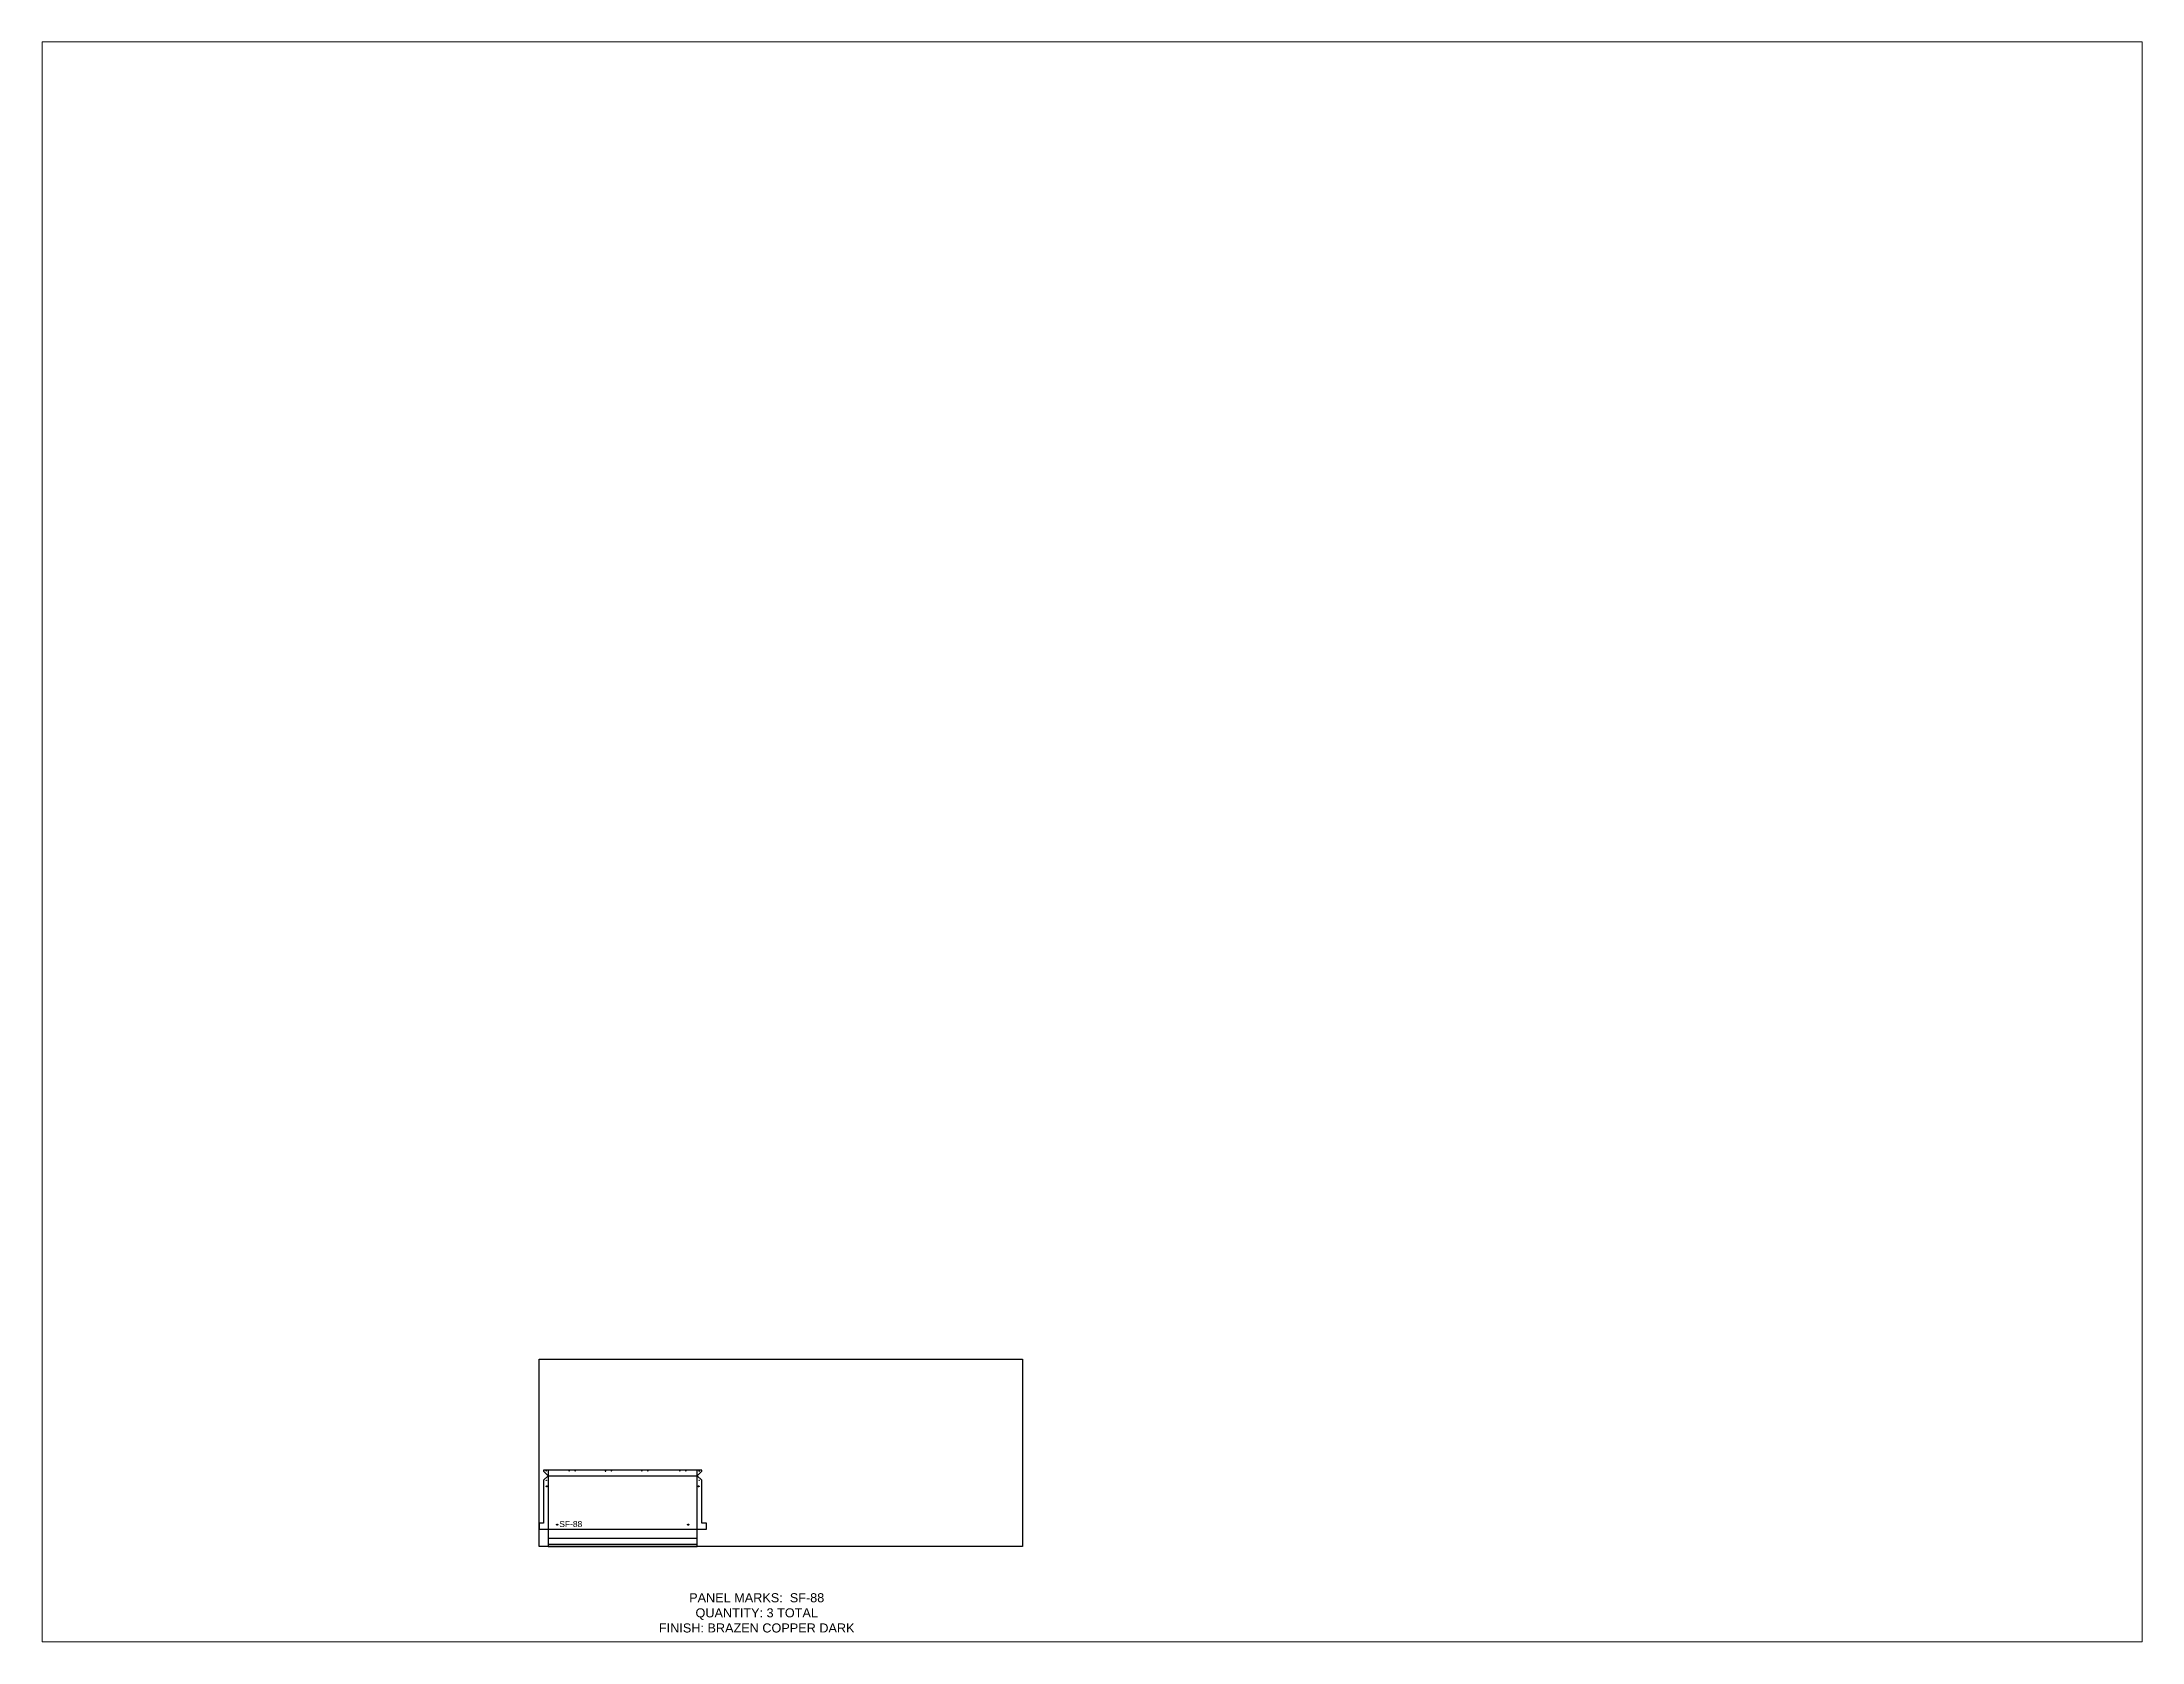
# Paper-space layout 'Layout1' of a CAD drawing. Header units: inches. Extents: x 1.05 to 9.45, y 0.8 to 7.2.
# The model-space entities are those that its viewports show. They can reach past a viewport. Long polylines and large blocks are cut down to what shows.
import ezdxf

# ---------------------------------------------------------------- set-up
doc = ezdxf.new("R2010")
doc.units = ezdxf.units.IN
doc.header["$MEASUREMENT"] = 0
doc.linetypes.add('HIDDEN', pattern=[0.375, 0.25, -0.125])
doc.linetypes.add('PHANTOM', pattern=[2.5, 1.25, -0.25, 0.25, -0.25, 0.25, -0.25])
for name, color, linetype in [('CUT', 7, 'Continuous'), ('DIMS', 1, 'Continuous'), ('HOLES', 6, 'Continuous'), ('ROUT', 1, 'HIDDEN'), ('SHEET', 5, 'PHANTOM'), ('TEXT', 2, 'PHANTOM'), ('WEEPS', 3, 'HIDDEN')]:
    doc.layers.add(name, color=color, linetype=linetype)
doc.styles.get("Standard").update_dxf_attribs({"font": 'arial.ttf'})

msp = doc.modelspace()

# ---------------------------------------------------------------- linework, layer by layer
at = {"layer": 'CUT', "ltscale": 0.25}
msp.add_lwpolyline([(3, 5.69), (3, 0), (52.37, 0), (52.37, 5.69), (55.38, 5.69), (55.38, 7.69), (53.88, 7.69), (53.88, 21.88), (52.37, 23.38), (53.88, 24.88), (53.88, 25.28), (1.5, 25.28), (1.5, 24.88), (3, 23.38), (1.5, 21.88), (1.5, 7.69), (0, 7.69), (0, 5.69)], close=True, dxfattribs=at)
at = {"layer": 'HOLES', "ltscale": 0.25}
for centre in [(2.38, 24.91), (2.38, 21.87), (10, 24.91), (12, 24.91), (22, 24.91), (24, 24.91), (34, 24.91), (36, 24.91), (46.57, 24.91), (48.57, 24.91), (53, 24.91), (53, 21.87)]:
    msp.add_circle(centre, 0.0625, dxfattribs=at)
at = {"layer": 'ROUT', "ltscale": 0.25}
for p, q in [((3, 23.38), (52.37, 23.38)), ((3, 2.69), (52.37, 2.69))]:
    msp.add_line(p, q, dxfattribs=at)
for points in [[(3, 25.28), (3, 0.69), (52.37, 0.69), (52.37, 25.28)], [(0, 7.69), (0, 5.69), (55.38, 5.69), (55.38, 7.69)]]:
    msp.add_lwpolyline(points, dxfattribs=at)
at = {"layer": 'SHEET'}
msp.add_lwpolyline([(0, 62), (160, 62), (160, 0), (0, 0)], close=True, dxfattribs=at)
at = {"layer": 'WEEPS', "ltscale": 0.25}
for centre in [(2.59, 19.88), (52.78, 19.88), (6, 7.19), (49.38, 7.19)]:
    msp.add_circle(centre, 0.188, dxfattribs=at)

# ---------------------------------------------------------------- texts
at = {"layer": 'DIMS', "ltscale": 0.25, "insert": (10.51, 6.37), "char_height": 2, "attachment_point": 8}
msp.add_mtext_dynamic_manual_height_columns('SF-88', width=3.0859, gutter_width=10, heights=[2.07], dxfattribs=at)
at = {"layer": 'TEXT', "insert": (72.05, -22.01), "char_height": 3, "attachment_point": 5}
msp.add_mtext_dynamic_manual_height_columns('PANEL MARKS:  SF-88\\PQUANTITY: 3 TOTAL\\PFINISH: BRAZEN COPPER DARK', width=199.7409, gutter_width=1, heights=[0], dxfattribs=at)

psp = doc.layouts.get("Layout1")

# ---------------------------------------------------------------- viewports
at = {"layer": 'CUT'}
psp.add_viewport(center=(5.25, 4), size=(8.4, 6.4), view_center_point=(183.0157, 233.1318), view_height=529.538938, dxfattribs=at)

doc.saveas('drawing.dxf')
